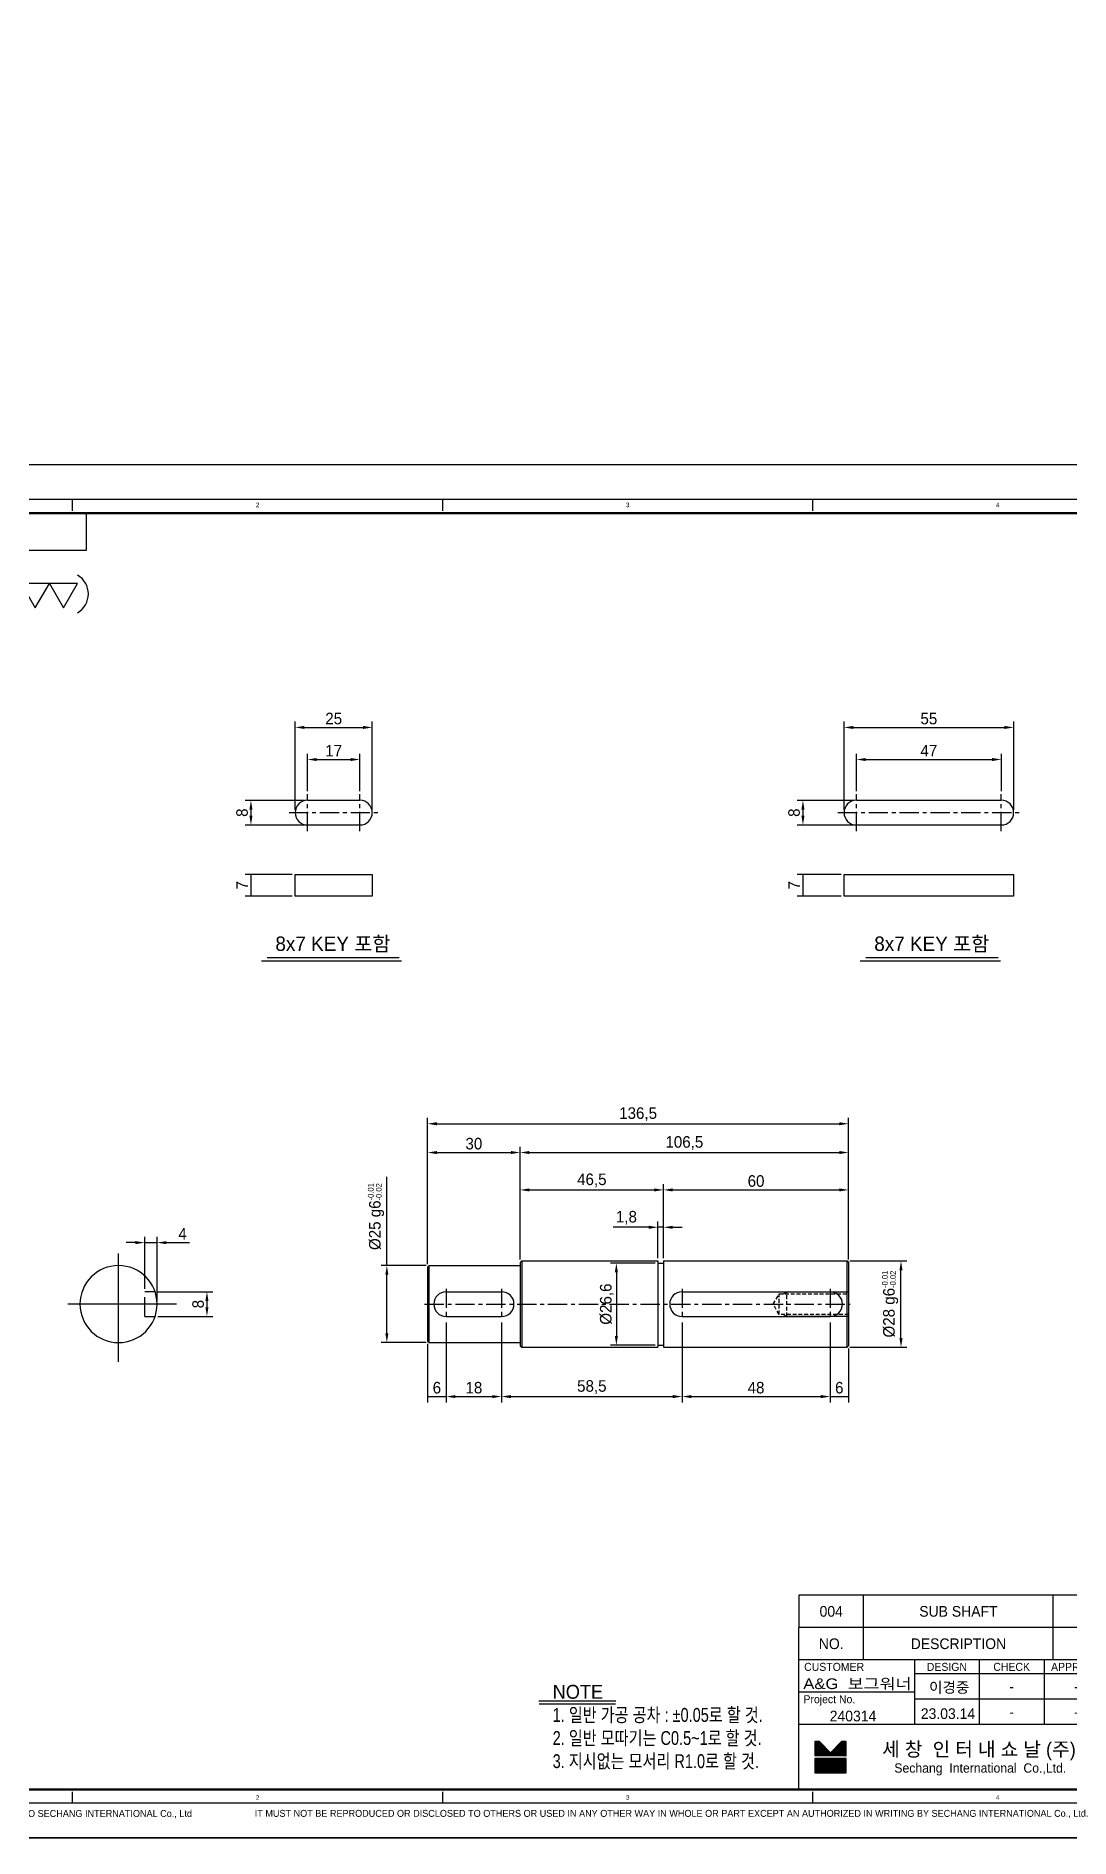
# Model space of a CAD drawing. Header units: inches. Extents: x 0 to 77285, y -118 to 40065.
# Drawn here: x 73619 to 73954, y -118 to 466 of the extents above; entities that cross this region are included whole.
import ezdxf
from ezdxf.enums import TextEntityAlignment as Align

# ---------------------------------------------------------------- set-up
doc = ezdxf.new("R2010")
doc.units = ezdxf.units.IN
doc.header["$LTSCALE"] = 5
doc.header["$MEASUREMENT"] = 0
for name, pattern in [('CENTER', [2, 1.25, -0.25, 0.25, -0.25]), ('HIDDEN', [0.375, 0.25, -0.125]), ('PHANTOM', [2.5, 1.25, -0.25, 0.25, -0.25, 0.25, -0.25])]:
    doc.linetypes.add(name, pattern=pattern)
for name, color, linetype in [('11', 1, 'CENTER'), ('22', 2, 'HIDDEN'), ('44', 4, 'Continuous'), ('55', 5, 'Continuous'), ('66', 6, 'PHANTOM'), ('77', 40, 'HIDDEN'), ('99', 181, 'Continuous'), ('A', 8, 'Continuous'), ('B', 123, 'Continuous'), ('D', 3, 'Continuous'), ('G', 231, 'Continuous'), ('T', 3, 'Continuous'), ('VV', 1, 'Continuous'), ('Y', 60, 'Continuous')]:
    doc.layers.add(name, color=color, linetype=linetype)
doc.layers.add('33', color=3, linetype='PHANTOM', lineweight=9)
doc.layers.add('88', color=35, linetype='Continuous', lineweight=5)
doc.styles.add('SCI', font='')
doc.styles.get('SCI').set_extended_font_data('Gulim')
doc.dimstyles.new('SCH', dxfattribs={"dimtxt": 2.5, "dimasz": 2, "dimexe": 1.25, "dimexo": 0.625, "dimtad": 1, "dimdec": 8, "dimtxsty": 'SCI', "dimcen": 2.5, "dimclrd": 4, "dimclre": 4, "dimclrt": 7, "dimadec": 8, "dimazin": 2, "dimtfac": 1, "dimtdec": 8, "dimtmove": 0, "dimatfit": 3, "dimfxl": 1, "dimarcsym": 0})

# ---------------------------------------------------------------- blocks, each defined once
blk = doc.blocks.new('J2')
for p, q in [((0, 2.25), (-2.6, 2.25)), ((-2.6, 2.25), (-1.3, 0)), ((-1.3, 0), (0, 2.25)), ((2.6, 2.25), (0, 2.25)), ((0, 2.25), (1.3, 0)), ((1.3, 0), (2.6, 2.25))]:
    blk.add_line(p, q)
blk = doc.blocks.new('J3')
for p, q in [((-3.9, 2.25), (-2.6, 0)), ((-1.3, 2.25), (-3.9, 2.25)), ((-2.6, 0), (-1.3, 2.25)), ((-1.3, 2.25), (0, 0)), ((1.3, 2.25), (-1.3, 2.25)), ((0, 0), (1.3, 2.25)), ((1.3, 2.25), (2.6, 0)), ((3.9, 2.25), (1.3, 2.25)), ((2.6, 0), (3.9, 2.25))]:
    blk.add_line(p, q)
blk = doc.blocks.new('A$C645fd8c3')
at = {"linetype": 'Continuous'}
h = blk.add_hatch(dxfattribs=at)
h.set_pattern_fill('ANSI31', color=5, scale=0.563055, style=0)
h.set_pattern_definition([(45, (-482.600826, -378.99261), (-0.04976753, 0.04976753), [])])
h.paths.add_polyline_path([(259.73, -279.27), (259.73, -276.17), (258.74, -276.17), (256.35, -278.56), (253.96, -276.17), (252.97, -276.17), (252.97, -279.27)])
h.paths.add_polyline_path([(252.97, -279.83), (252.97, -282.93), (259.73, -282.93), (259.73, -279.83)])
at = {"color": 2}
for p, q in [((12.5, -289.5), (12.5, -7.5)), ((12.5, -7.5), (412.5, -7.5)), ((92.5, -10), (92.5, -7.5)), ((172.5, -10), (172.5, -7.5)), ((252.5, -10), (252.5, -7.5)), ((332.5, -10), (332.5, -7.5)), ((412.5, -7.5), (412.5, -289.5)), ((15, -63.9), (12.5, -63.9)), ((412.5, -63.9), (410, -63.9)), ((15, -120.3), (12.5, -120.3)), ((412.5, -120.3), (410, -120.3)), ((15, -176.7), (12.5, -176.7)), ((412.5, -176.7), (410, -176.7)), ((15, -233.1), (12.5, -233.1)), ((412.5, -233.1), (410, -233.1)), ((92.5, -289.5), (92.5, -287)), ((172.5, -289.5), (172.5, -287)), ((252.5, -289.5), (252.5, -287)), ((332.5, -289.5), (332.5, -287)), ((412.5, -289.5), (12.5, -289.5))]:
    blk.add_line(p, q, dxfattribs=at)
at = {"color": 40}
for p, q in [((47.5, -18.5), (47.5, -10.5)), ((95.5, -18.5), (95.5, -10.5))]:
    blk.add_line(p, q, dxfattribs=at)
at = {"color": 7, "linetype": 'Continuous'}
blk.add_line((27.52, -27.62), (49.52, -27.62), dxfattribs=at)
for p, q in [((409.5, -244.5), (249.5, -244.5)), ((249.5, -244.5), (249.5, -251.5)), ((249.5, -286.5), (249.5, -251.5)), ((409.5, -251.5), (249.5, -251.5)), ((409.5, -258.5), (249.5, -258.5)), ((316.5, -258.5), (316.5, -286.5)), ((316.5, -261.5), (274.5, -261.5)), ((316.5, -267), (274.5, -267)), ((415.59, -275.4), (419.2, -275.4))]:
    blk.add_line(p, q)
at = {"color": 3}
for p, q in [((263.5, -251.5), (263.5, -244.5)), ((304.5, -251.5), (304.5, -244.5)), ((345.5, -251.5), (345.5, -244.5)), ((355.5, -251.5), (355.5, -244.5)), ((375.5, -251.5), (375.5, -244.5)), ((263.5, -258.5), (263.5, -251.5)), ((304.5, -258.5), (304.5, -251.5)), ((345.5, -258.5), (345.5, -251.5)), ((355.5, -258.5), (355.5, -251.5)), ((375.5, -258.5), (375.5, -251.5)), ((274.5, -258.5), (274.5, -272.5)), ((288.5, -258.5), (288.5, -272.5)), ((302.5, -258.5), (302.5, -272.5)), ((333.5, -258.5), (333.5, -286.5)), ((274.5, -265.5), (249.5, -265.5)), ((409.58, -265.5), (316.5, -265.5)), ((409.5, -272.5), (249.5, -272.5)), ((409.58, -279.5), (316.5, -279.5))]:
    blk.add_line(p, q, dxfattribs=at)
at = {"color": 5, "linetype": 'Continuous'}
for p, q in [((252.97, -276.17), (252.97, -279.27)), ((253.96, -276.17), (252.97, -276.17)), ((253.96, -276.17), (256.35, -278.56)), ((258.74, -276.17), (256.35, -278.56)), ((259.73, -276.17), (258.74, -276.17)), ((259.73, -279.27), (259.73, -276.17)), ((259.73, -279.27), (252.97, -279.27)), ((252.97, -279.83), (252.97, -282.93)), ((259.73, -279.83), (252.97, -279.83)), ((259.73, -282.93), (259.73, -279.83)), ((252.97, -282.93), (259.73, -282.93))]:
    blk.add_line(p, q, dxfattribs=at)
at = {"color": 40, "const_width": 0.5}
blk.add_lwpolyline([(15.5, -286.5), (15.5, -10.5), (409.5, -10.5), (409.5, -286.5)], close=True, dxfattribs=at)
at = {"color": 40}
blk.add_lwpolyline([(15.5, -18.5), (95.5, -18.5)], dxfattribs=at)
blk.add_lwpolyline([(33.52, -21.62, 1), (33.52, -33.62), (43.52, -33.62, 1), (43.52, -21.62)], format="xyb", close=True)
at = {"const_width": 0.257}
blk.add_lwpolyline([(193.31, -268.04), (209.91, -268.04)], dxfattribs=at)
at = {"color": 3}
blk.add_lwpolyline([(193.31, -267.35), (209.91, -267.35)], dxfattribs=at)
for centre, start, end in [((77.61, -27.99), 120, 240), ((91.22, -27.99), 300, 60)]:
    blk.add_arc(centre, 4.69, start, end)
at = {"layer": '11'}
blk.add_line((415.59, -276.4), (419.2, -276.4), dxfattribs=at)
at = {"layer": '22'}
blk.add_line((415.59, -277.4), (419.2, -277.4), dxfattribs=at)
at = {"layer": '33'}
blk.add_line((415.59, -278.4), (419.2, -278.4), dxfattribs=at)
at = {"layer": '44'}
blk.add_line((415.59, -279.4), (419.2, -279.4), dxfattribs=at)
at = {"layer": '55'}
blk.add_line((415.59, -280.4), (419.2, -280.4), dxfattribs=at)
at = {"layer": '66'}
blk.add_line((415.59, -281.4), (419.2, -281.4), dxfattribs=at)
at = {"layer": '77'}
blk.add_line((415.59, -282.4), (419.2, -282.4), dxfattribs=at)
at = {"layer": '88'}
blk.add_line((415.59, -283.4), (419.2, -283.4), dxfattribs=at)
at = {"layer": '99'}
blk.add_line((415.59, -284.4), (419.2, -284.4), dxfattribs=at)
at = {"layer": 'A'}
blk.add_line((415.59, -285.4), (419.2, -285.4), dxfattribs=at)
at = {"layer": 'B'}
blk.add_line((415.59, -286.4), (419.2, -286.4), dxfattribs=at)
at = {"layer": 'D'}
blk.add_line((415.59, -287.4), (419.2, -287.4), dxfattribs=at)
at = {"layer": 'Defpoints', "color": 1}
blk.add_lwpolyline([(0, -297), (0, 0), (420, 0), (420, -297)], close=True, dxfattribs=at)
at = {"layer": 'G'}
blk.add_line((415.59, -288.4), (419.2, -288.4), dxfattribs=at)
at = {"layer": 'T'}
for p, q in [((394.5, -272.5), (394.5, -286.5)), ((415.59, -289.4), (419.2, -289.4))]:
    blk.add_line(p, q, dxfattribs=at)
at = {"layer": 'VV'}
blk.add_line((415.59, -291.4), (419.2, -291.4), dxfattribs=at)
at = {"layer": 'Y'}
blk.add_line((415.59, -290.4), (419.2, -290.4), dxfattribs=at)
at = {"xscale": 2.34375, "yscale": 2.34375, "zscale": 2.34375}
for name, p in [('J2', (62.5, -31.03)), ('J3', (84.42, -31.03))]:
    blk.add_blockref(name, p, dxfattribs=at)
at = {"color": 2, "style": 'SCI'}
for s, p in [('1', (52.5, -8.75)), ('2', (132.5, -8.75)), ('3', (212.5, -8.75)), ('4', (292.5, -8.75)), ('5', (372.5, -8.75)), ('A', (13.75, -35.7)), ('A', (411.25, -35.7)), ('B', (13.75, -92.1)), ('B', (411.25, -92.1)), ('C', (13.75, -148.5)), ('C', (411.25, -148.5)), ('D', (13.75, -204.9)), ('D', (411.25, -204.9)), ('E', (13.75, -261.3)), ('E', (411.25, -261.3)), ('E', (411.25, -261.3)), ('1', (52.5, -288.25)), ('2', (132.5, -288.25)), ('3', (212.5, -288.25)), ('4', (292.5, -288.25)), ('5', (372.5, -288.25))]:
    blk.add_text(s, height=1, dxfattribs=at).set_placement(p, align=Align.MIDDLE_CENTER)
at = {"style": 'SCI'}
for s, height, p in [('Project No.', 4, (31.5, -14.5)), (',', 5.86, (69.61, -29.14)), ('NO.', 2.308, (256.5, -255)), ('DESCRIPTION', 2.3077, (284, -255)), ('SPECIFICATION', 2.3077, (325, -255)), ("Q'TY", 2.308, (350.5, -255)), ('MATAL', 2.308, (365.5, -255)), ('REMAPK', 2.308, (392.5, -255)), ('DESIGN', 1.731, (281.5, -260)), ('CHECK', 1.731, (295.5, -260)), ('APPROVE', 1.731, (309.5, -260)), ('이경중', 2.308, (282, -264.44)), ('-', 2.31, (295.5, -264.25)), ('-', 2.31, (309.5, -264.25)), ('세 창  인 터 내 쇼 날 (주)', 3.0296, (288.44, -277.82)), ('0', 0.6, (414.6, -275.37)), ('Sechang  International  Co.,Ltd.', 2.0198, (288.72, -281.87))]:
    blk.add_text(s, height=height, dxfattribs=at).set_placement(p, align=Align.MIDDLE_CENTER)
for s, height, p in [('CUSTOMER', 1.731, (250.65, -260)), ('Sub Name', 1.731, (317.5, -260)), ('Project No.', 1.7308, (250.5, -267)), ('Project Name', 1.7308, (317.5, -267)), ('DWG. No.', 1.731, (317.5, -274)), ('SCALE', 1.731, (395.5, -274)), ('REF. No.', 1.731, (317.5, -281)), ('REV.', 1.731, (395.5, -281))]:
    blk.add_text(s, height=height, dxfattribs=at).set_placement(p, align=Align.MIDDLE_LEFT)
at = {"color": 40, "style": 'SCI'}
for s, height, p in [('-', 2.31, (295.5, -269.75)), ('-', 2.31, (309.5, -269.75)), ('1/', 2.308, (400.15, -277.29))]:
    blk.add_text(s, height=height, dxfattribs=at).set_placement(p, align=Align.MIDDLE_CENTER)
at = {"color": 3, "linetype": 'Continuous', "style": 'SCI'}
for s, p in [('THIS DRAWING CONTAINS CONFIDENTIAL INFORMATION PROPRIETARY TO SECHANG INTERNATIONAL Co., Ltd  ', (12.11, -292.46)), ('IT MUST NOT BE REPRODUCED OR DISCLOSED TO OTHERS OR USED IN ANY OTHER WAY IN WHOLE OR PART EXCEPT AN AUTHORIZED IN WRITING BY SECHANG INTERNATIONAL Co., Ltd.', (131.88, -292.43))]:
    blk.add_text(s, height=1.5, dxfattribs=at).set_placement(p)
at = {"color": 2, "style": 'SCI'}
blk.add_text('A3', height=3, dxfattribs=at).set_placement((419.05, -296.11), align=Align.BOTTOM_RIGHT)
at = {"color": 40, "insert": (196.28, -263.89), "char_height": 3, "attachment_point": 1, "style": 'SCI'}
blk.add_mtext_dynamic_manual_height_columns('NOTE{\\W0.8;\\P1. 일반 가공 공차 : %%P0.05로 할 것.\\P2. 일반 모따기는 C0.5~1로 할 것.\\P3. 지시없는 모서리 R1.0로 할 것.}', width=205.982, gutter_width=1.29, heights=[0], dxfattribs=at)
at = {"layer": '11', "style": 'SCI'}
blk.add_text('11', height=0.6, dxfattribs=at).set_placement((414.6, -276.37), align=Align.MIDDLE_CENTER)
at = {"layer": '22', "style": 'SCI'}
blk.add_text('22', height=0.6, dxfattribs=at).set_placement((414.6, -277.37), align=Align.MIDDLE_CENTER)
at = {"layer": '33', "style": 'SCI'}
blk.add_text('33', height=0.6, dxfattribs=at).set_placement((414.6, -278.37), align=Align.MIDDLE_CENTER)
at = {"layer": '44', "style": 'SCI'}
blk.add_text('44', height=0.6, dxfattribs=at).set_placement((414.6, -279.37), align=Align.MIDDLE_CENTER)
at = {"layer": '55', "style": 'SCI'}
blk.add_text('55', height=0.6, dxfattribs=at).set_placement((414.6, -280.37), align=Align.MIDDLE_CENTER)
at = {"layer": '66', "style": 'SCI'}
blk.add_text('66', height=0.6, dxfattribs=at).set_placement((414.6, -281.37), align=Align.MIDDLE_CENTER)
at = {"layer": '77', "style": 'SCI'}
blk.add_text('77', height=0.6, dxfattribs=at).set_placement((414.6, -282.37), align=Align.MIDDLE_CENTER)
at = {"layer": '88', "style": 'SCI'}
blk.add_text('88', height=0.6, dxfattribs=at).set_placement((414.6, -283.37), align=Align.MIDDLE_CENTER)
at = {"layer": '99', "style": 'SCI'}
blk.add_text('99', height=0.6, dxfattribs=at).set_placement((414.6, -284.37), align=Align.MIDDLE_CENTER)
at = {"layer": 'A', "style": 'SCI'}
blk.add_text('A', height=0.6, dxfattribs=at).set_placement((414.6, -285.37), align=Align.MIDDLE_CENTER)
at = {"layer": 'B', "style": 'SCI'}
blk.add_text('B', height=0.6, dxfattribs=at).set_placement((414.6, -286.37), align=Align.MIDDLE_CENTER)
at = {"layer": 'D', "style": 'SCI'}
blk.add_text('D', height=0.6, dxfattribs=at).set_placement((414.6, -287.37), align=Align.MIDDLE_CENTER)
at = {"layer": 'G', "style": 'SCI'}
blk.add_text('G', height=0.6, dxfattribs=at).set_placement((414.6, -288.37), align=Align.MIDDLE_CENTER)
at = {"layer": 'T', "style": 'SCI'}
blk.add_text('T', height=0.6, dxfattribs=at).set_placement((414.6, -289.37), align=Align.MIDDLE_CENTER)
at = {"layer": 'VV', "style": 'SCI'}
blk.add_text('V', height=0.6, dxfattribs=at).set_placement((414.6, -291.37), align=Align.MIDDLE_CENTER)
at = {"layer": 'Y', "style": 'SCI'}
blk.add_text('Y', height=0.6, dxfattribs=at).set_placement((414.6, -290.37), align=Align.MIDDLE_CENTER)
blk = doc.blocks.new('A$C092f811e')
blk.add_circle((0, 0), 12.5)
at = {"layer": '11', "ltscale": 5.625}
for p, q in [((0, -18.75), (0, 18.75)), ((-18.75, 0), (18.75, 0))]:
    blk.add_line(p, q, dxfattribs=at)
at = {"layer": '22', "ltscale": 5}
for p, q in [((-11.84, 4), (-8.5, 4)), ((-8.5, -4), (-8.5, 4)), ((-8.5, -4), (-11.84, -4))]:
    blk.add_line(p, q, dxfattribs=at)
blk = doc.blocks.new('*D898')
at = {"color": 4, "lineweight": -2, "transparency": 16777216}
for p, q in [((73658.23, 59.04), (73675.99, 59.04)), ((73674.12, 56.04), (73674.12, 54.04)), ((73658.23, 51.04), (73675.99, 51.04))]:
    blk.add_line(p, q, dxfattribs=at)
at = {"color": 4, "transparency": 16777216}
for points in [[(73673.62, 56.04), (73674.62, 56.04), (73674.12, 59.04)], [(73673.62, 54.04), (73674.62, 54.04), (73674.12, 51.04)]]:
    blk.add_solid(points, dxfattribs=at)
at = {"layer": 'Defpoints', "color": 0, "transparency": 16777216}
for p in [(73657.29, 59.04), (73657.29, 51.04), (73674.12, 51.04)]:
    blk.add_point(p, dxfattribs=at)
at = {"color": 7, "transparency": 16777216, "insert": (73671.26, 55.04), "char_height": 3.75, "attachment_point": 5, "rotation": 90, "style": 'SCI'}
blk.add_mtext('8', dxfattribs=at)
blk = doc.blocks.new('*D899')
at = {"color": 4, "lineweight": -2, "transparency": 16777216}
for p, q in [((73653.95, 59.97), (73653.95, 76.85)), ((73657.95, 55.97), (73657.95, 76.85)), ((73650.95, 74.98), (73647.95, 74.98)), ((73653.95, 74.98), (73657.95, 74.98)), ((73660.95, 74.98), (73668.45, 74.98))]:
    blk.add_line(p, q, dxfattribs=at)
at = {"color": 4, "transparency": 16777216}
for points in [[(73650.95, 75.48), (73650.95, 74.48), (73653.95, 74.98)], [(73660.95, 75.48), (73660.95, 74.48), (73657.95, 74.98)]]:
    blk.add_solid(points, dxfattribs=at)
at = {"layer": 'Defpoints', "color": 0, "transparency": 16777216}
for p in [(73657.95, 74.98), (73653.95, 59.04), (73657.95, 55.04)]:
    blk.add_point(p, dxfattribs=at)
at = {"color": 7, "transparency": 16777216, "insert": (73666.2, 77.84), "char_height": 3.75, "attachment_point": 5, "style": 'SCI'}
blk.add_mtext('4', dxfattribs=at)
blk = doc.blocks.new('*D902')
at = {"color": 4, "lineweight": -2, "transparency": 16777216}
for p, q in [((73883.78, 218.44), (73865.51, 218.44)), ((73883.78, 210.44), (73865.51, 210.44)), ((73867.38, 215.44), (73867.38, 213.44))]:
    blk.add_line(p, q, dxfattribs=at)
at = {"color": 4, "transparency": 16777216}
for points in [[(73866.88, 215.44), (73867.88, 215.44), (73867.38, 218.44)], [(73866.88, 213.44), (73867.88, 213.44), (73867.38, 210.44)]]:
    blk.add_solid(points, dxfattribs=at)
at = {"layer": 'Defpoints', "color": 0, "transparency": 16777216}
for p in [(73884.72, 218.44), (73867.38, 210.44), (73884.72, 210.44)]:
    blk.add_point(p, dxfattribs=at)
at = {"color": 7, "transparency": 16777216, "insert": (73864.52, 214.44), "char_height": 3.75, "attachment_point": 5, "rotation": 90, "style": 'SCI'}
blk.add_mtext('8', dxfattribs=at)
blk = doc.blocks.new('*D903')
at = {"color": 4, "lineweight": -2, "transparency": 16777216}
for p, q in [((73879.78, 194.39), (73865.51, 194.39)), ((73867.38, 194.39), (73867.38, 187.39)), ((73879.78, 187.39), (73865.51, 187.39))]:
    blk.add_line(p, q, dxfattribs=at)
at = {"layer": 'Defpoints', "color": 0, "transparency": 16777216}
for p in [(73880.72, 194.39), (73867.38, 187.39), (73880.72, 187.39)]:
    blk.add_point(p, dxfattribs=at)
at = {"color": 7, "transparency": 16777216, "insert": (73864.52, 190.89), "char_height": 3.75, "attachment_point": 5, "rotation": 90, "style": 'SCI'}
blk.add_mtext('7', dxfattribs=at)
blk = doc.blocks.new('*D904')
at = {"color": 4, "lineweight": -2, "transparency": 16777216}
for p, q in [((73705.8, 218.44), (73686.5, 218.44)), ((73705.8, 210.44), (73686.5, 210.44)), ((73688.38, 215.44), (73688.38, 213.44))]:
    blk.add_line(p, q, dxfattribs=at)
at = {"color": 4, "transparency": 16777216}
for points in [[(73687.88, 215.44), (73688.88, 215.44), (73688.38, 218.44)], [(73687.88, 213.44), (73688.88, 213.44), (73688.38, 210.44)]]:
    blk.add_solid(points, dxfattribs=at)
at = {"layer": 'Defpoints', "color": 0, "transparency": 16777216}
for p in [(73706.73, 218.44), (73688.38, 210.44), (73706.73, 210.44)]:
    blk.add_point(p, dxfattribs=at)
at = {"color": 7, "transparency": 16777216, "insert": (73685.52, 214.44), "char_height": 3.75, "attachment_point": 5, "rotation": 90, "style": 'SCI'}
blk.add_mtext('8', dxfattribs=at)
blk = doc.blocks.new('*D905')
at = {"color": 4, "lineweight": -2, "transparency": 16777216}
for p, q in [((73701.8, 194.39), (73686.5, 194.39)), ((73688.38, 194.39), (73688.38, 187.39)), ((73701.8, 187.39), (73686.5, 187.39))]:
    blk.add_line(p, q, dxfattribs=at)
at = {"layer": 'Defpoints', "color": 0, "transparency": 16777216}
for p in [(73702.73, 194.39), (73688.38, 187.39), (73702.73, 187.39)]:
    blk.add_point(p, dxfattribs=at)
at = {"color": 7, "transparency": 16777216, "insert": (73685.52, 190.89), "char_height": 3.75, "attachment_point": 5, "rotation": 90, "style": 'SCI'}
blk.add_mtext('7', dxfattribs=at)
blk = doc.blocks.new('*D906')
at = {"color": 4, "lineweight": -2, "transparency": 16777216}
for p, q in [((73880.72, 215.38), (73880.72, 243.96)), ((73883.72, 242.09), (73932.72, 242.09)), ((73935.72, 215.38), (73935.72, 243.96))]:
    blk.add_line(p, q, dxfattribs=at)
at = {"color": 4, "transparency": 16777216}
for points in [[(73883.72, 242.59), (73883.72, 241.59), (73880.72, 242.09)], [(73932.72, 242.59), (73932.72, 241.59), (73935.72, 242.09)]]:
    blk.add_solid(points, dxfattribs=at)
at = {"layer": 'Defpoints', "color": 0, "transparency": 16777216}
for p in [(73935.72, 242.09), (73880.72, 214.44), (73935.72, 214.44)]:
    blk.add_point(p, dxfattribs=at)
at = {"color": 7, "transparency": 16777216, "insert": (73908.22, 244.95), "char_height": 3.75, "attachment_point": 5, "style": 'SCI'}
blk.add_mtext('55', dxfattribs=at)
blk = doc.blocks.new('*D907')
at = {"color": 4, "lineweight": -2, "transparency": 16777216}
for p, q in [((73702.73, 215.38), (73702.73, 243.96)), ((73705.73, 242.09), (73724.73, 242.09)), ((73727.73, 215.38), (73727.73, 243.96))]:
    blk.add_line(p, q, dxfattribs=at)
at = {"color": 4, "transparency": 16777216}
for points in [[(73705.73, 242.59), (73705.73, 241.59), (73702.73, 242.09)], [(73724.73, 242.59), (73724.73, 241.59), (73727.73, 242.09)]]:
    blk.add_solid(points, dxfattribs=at)
at = {"layer": 'Defpoints', "color": 0, "transparency": 16777216}
for p in [(73727.73, 242.09), (73702.73, 214.44), (73727.73, 214.44)]:
    blk.add_point(p, dxfattribs=at)
at = {"color": 7, "transparency": 16777216, "insert": (73715.23, 244.95), "char_height": 3.75, "attachment_point": 5, "style": 'SCI'}
blk.add_mtext('25', dxfattribs=at)
blk = doc.blocks.new('*D908')
at = {"color": 4, "lineweight": -2, "transparency": 16777216}
for p, q in [((73884.72, 221.38), (73884.72, 233.56)), ((73887.72, 231.68), (73928.72, 231.68)), ((73931.72, 221.38), (73931.72, 233.56))]:
    blk.add_line(p, q, dxfattribs=at)
at = {"color": 4, "transparency": 16777216}
for points in [[(73887.72, 232.18), (73887.72, 231.18), (73884.72, 231.68)], [(73928.72, 232.18), (73928.72, 231.18), (73931.72, 231.68)]]:
    blk.add_solid(points, dxfattribs=at)
at = {"layer": 'Defpoints', "color": 0, "transparency": 16777216}
for p in [(73931.72, 231.68), (73884.72, 220.44), (73931.72, 220.44)]:
    blk.add_point(p, dxfattribs=at)
at = {"color": 7, "transparency": 16777216, "insert": (73908.22, 234.55), "char_height": 3.75, "attachment_point": 5, "style": 'SCI'}
blk.add_mtext('47', dxfattribs=at)
blk = doc.blocks.new('*D909')
at = {"color": 4, "lineweight": -2, "transparency": 16777216}
for p, q in [((73706.73, 221.38), (73706.73, 233.56)), ((73709.73, 231.68), (73720.73, 231.68)), ((73723.73, 221.38), (73723.73, 233.56))]:
    blk.add_line(p, q, dxfattribs=at)
at = {"color": 4, "transparency": 16777216}
for points in [[(73709.73, 232.18), (73709.73, 231.18), (73706.73, 231.68)], [(73720.73, 232.18), (73720.73, 231.18), (73723.73, 231.68)]]:
    blk.add_solid(points, dxfattribs=at)
at = {"layer": 'Defpoints', "color": 0, "transparency": 16777216}
for p in [(73723.73, 231.68), (73706.73, 220.44), (73723.73, 220.44)]:
    blk.add_point(p, dxfattribs=at)
at = {"color": 7, "transparency": 16777216, "insert": (73715.23, 234.55), "char_height": 3.75, "attachment_point": 5, "style": 'SCI'}
blk.add_mtext('17', dxfattribs=at)
blk = doc.blocks.new('A$Cb461930f')
for p, q in [((10, 12), (10.5, 12.5)), ((10, 12), (10, -12)), ((10.5, 12.5), (40, 12.5)), ((10.5, -12.5), (10.5, 12.5)), ((40, 13.5), (40.5, 14)), ((40, 13.5), (40, -13.5)), ((40.5, 14), (84.7, 14)), ((40.5, 14), (40.5, -14)), ((84.7, 14), (84.7, -14)), ((84.7, 13.3), (86.5, 13.3)), ((86.5, 14), (146, 14)), ((86.5, 14), (86.5, -14)), ((146, 14), (146.5, 13.5)), ((146, -14), (146, 14)), ((146.5, 13.5), (146.5, -13.5)), ((16, 4), (34, 4)), ((92.5, 4), (140.5, 4)), ((16, -4), (34, -4)), ((92.5, -4), (140.5, -4)), ((10, -12), (10.5, -12.5)), ((10.5, -12.5), (40, -12.5)), ((40, -13.5), (40.5, -14)), ((40.5, -14), (84.7, -14)), ((84.7, -13.3), (86.5, -13.3)), ((86.5, -14), (146, -14)), ((146, -14), (146.5, -13.5))]:
    blk.add_line(p, q)
for centre, start, end in [((16, 0), 90, 270), ((34, 0), 270, 90), ((92.5, 0), 90, 270), ((140.5, 0), 270, 90)]:
    blk.add_arc(centre, 4, start, end)
at = {"layer": '11'}
for p, q in [((9, 0), (147, 0)), ((16, 5), (16, -5)), ((34, 5), (34, -5)), ((92.5, 5), (92.5, -5)), ((140.5, 5), (140.5, -5))]:
    blk.add_line(p, q, dxfattribs=at)
at = {"layer": '22'}
for p, q in [((122.08, 0), (124, 3.32)), ((124, 3.32), (146.5, 3.32)), ((124, -3.32), (124, 3.32)), ((126.5, -4), (126.5, 4)), ((124, -3.32), (122.08, 0)), ((146.5, -3.32), (124, -3.32))]:
    blk.add_line(p, q, dxfattribs=at)
at = {"layer": 'T'}
for p, q in [((125.33, 3.32), (126.5, 4)), ((126.5, 4), (146.5, 4)), ((126.5, -4), (125.33, -3.32)), ((146.5, -4), (126.5, -4))]:
    blk.add_line(p, q, dxfattribs=at)
blk = doc.blocks.new('*D949')
at = {"color": 4, "lineweight": -2, "transparency": 16777216}
for p, q in [((73745.68, 67.97), (73745.68, 106.07)), ((73775.68, 69.47), (73775.68, 106.07)), ((73748.68, 104.2), (73772.68, 104.2))]:
    blk.add_line(p, q, dxfattribs=at)
at = {"color": 4, "transparency": 16777216}
for points in [[(73748.68, 104.7), (73748.68, 103.7), (73745.68, 104.2)], [(73772.68, 104.7), (73772.68, 103.7), (73775.68, 104.2)]]:
    blk.add_solid(points, dxfattribs=at)
at = {"layer": 'Defpoints', "color": 0, "transparency": 16777216}
for p in [(73775.68, 104.2), (73745.68, 67.04), (73775.68, 68.54)]:
    blk.add_point(p, dxfattribs=at)
at = {"color": 7, "transparency": 16777216, "insert": (73760.68, 107.06), "char_height": 3.75, "attachment_point": 5, "style": 'SCI'}
blk.add_mtext('30', dxfattribs=at)
blk = doc.blocks.new('*D950')
at = {"color": 4, "lineweight": -2, "transparency": 16777216}
for p, q in [((73775.68, 69.47), (73775.68, 93.95)), ((73822.18, 69.97), (73822.18, 93.95)), ((73778.68, 92.08), (73819.18, 92.08))]:
    blk.add_line(p, q, dxfattribs=at)
at = {"color": 4, "transparency": 16777216}
for points in [[(73778.68, 92.58), (73778.68, 91.58), (73775.68, 92.08)], [(73819.18, 92.58), (73819.18, 91.58), (73822.18, 92.08)]]:
    blk.add_solid(points, dxfattribs=at)
at = {"layer": 'Defpoints', "color": 0, "transparency": 16777216}
for p in [(73822.18, 92.08), (73775.68, 68.54), (73822.18, 69.04)]:
    blk.add_point(p, dxfattribs=at)
at = {"color": 7, "transparency": 16777216, "insert": (73798.93, 95.17), "char_height": 3.75, "attachment_point": 5, "style": 'SCI'}
blk.add_mtext('46,5', dxfattribs=at)
blk = doc.blocks.new('*D951')
at = {"color": 4, "lineweight": -2, "transparency": 16777216}
for p, q in [((73822.18, 69.97), (73822.18, 93.95)), ((73882.18, 69.47), (73882.18, 93.95)), ((73825.18, 92.08), (73879.18, 92.08))]:
    blk.add_line(p, q, dxfattribs=at)
at = {"color": 4, "transparency": 16777216}
for points in [[(73825.18, 92.58), (73825.18, 91.58), (73822.18, 92.08)], [(73879.18, 92.58), (73879.18, 91.58), (73882.18, 92.08)]]:
    blk.add_solid(points, dxfattribs=at)
at = {"layer": 'Defpoints', "color": 0, "transparency": 16777216}
for p in [(73882.18, 92.08), (73822.18, 69.04), (73882.18, 68.54)]:
    blk.add_point(p, dxfattribs=at)
at = {"color": 7, "transparency": 16777216, "insert": (73852.18, 94.94), "char_height": 3.75, "attachment_point": 5, "style": 'SCI'}
blk.add_mtext('60', dxfattribs=at)
blk = doc.blocks.new('*D952')
at = {"color": 4, "lineweight": -2, "transparency": 16777216}
for p, q in [((73817.38, 79.95), (73805.9, 79.95)), ((73820.38, 69.97), (73820.38, 81.82)), ((73822.18, 79.95), (73820.38, 79.95)), ((73822.18, 69.97), (73822.18, 81.82)), ((73825.18, 79.95), (73828.18, 79.95))]:
    blk.add_line(p, q, dxfattribs=at)
at = {"color": 4, "transparency": 16777216}
for points in [[(73817.38, 80.45), (73817.38, 79.45), (73820.38, 79.95)], [(73825.18, 80.45), (73825.18, 79.45), (73822.18, 79.95)]]:
    blk.add_solid(points, dxfattribs=at)
at = {"layer": 'Defpoints', "color": 0, "transparency": 16777216}
for p in [(73820.38, 79.95), (73820.38, 69.04), (73822.18, 69.04)]:
    blk.add_point(p, dxfattribs=at)
at = {"color": 7, "transparency": 16777216, "insert": (73810.14, 83.04), "char_height": 3.75, "attachment_point": 5, "style": 'SCI'}
blk.add_mtext('1,8', dxfattribs=at)
blk = doc.blocks.new('*D953')
at = {"color": 4, "lineweight": -2, "transparency": 16777216}
for p, q in [((73775.68, 69.47), (73775.68, 106.07)), ((73882.18, 69.47), (73882.18, 106.07)), ((73778.68, 104.2), (73879.18, 104.2))]:
    blk.add_line(p, q, dxfattribs=at)
at = {"color": 4, "transparency": 16777216}
for points in [[(73778.68, 104.7), (73778.68, 103.7), (73775.68, 104.2)], [(73879.18, 104.7), (73879.18, 103.7), (73882.18, 104.2)]]:
    blk.add_solid(points, dxfattribs=at)
at = {"layer": 'Defpoints', "color": 0, "transparency": 16777216}
for p in [(73882.18, 104.2), (73775.68, 68.54), (73882.18, 68.54)]:
    blk.add_point(p, dxfattribs=at)
at = {"color": 7, "transparency": 16777216, "insert": (73828.93, 107.29), "char_height": 3.75, "attachment_point": 5, "style": 'SCI'}
blk.add_mtext('106,5', dxfattribs=at)
blk = doc.blocks.new('*D954')
at = {"color": 4, "lineweight": -2, "transparency": 16777216}
for p, q in [((73745.68, 67.97), (73745.68, 115.42)), ((73748.68, 113.54), (73879.18, 113.54)), ((73882.18, 69.47), (73882.18, 115.42))]:
    blk.add_line(p, q, dxfattribs=at)
at = {"color": 4, "transparency": 16777216}
for points in [[(73748.68, 114.04), (73748.68, 113.04), (73745.68, 113.54)], [(73879.18, 114.04), (73879.18, 113.04), (73882.18, 113.54)]]:
    blk.add_solid(points, dxfattribs=at)
at = {"layer": 'Defpoints', "color": 0, "transparency": 16777216}
for p in [(73882.18, 113.54), (73745.68, 67.04), (73882.18, 68.54)]:
    blk.add_point(p, dxfattribs=at)
at = {"color": 7, "transparency": 16777216, "insert": (73813.93, 116.64), "char_height": 3.75, "attachment_point": 5, "style": 'SCI'}
blk.add_mtext('136,5', dxfattribs=at)
blk = doc.blocks.new('*D955')
at = {"color": 4, "lineweight": -2, "transparency": 16777216}
for p, q in [((73732.46, 67.54), (73732.46, 96.3)), ((73745.25, 67.54), (73730.59, 67.54)), ((73732.46, 45.54), (73732.46, 64.54)), ((73745.25, 42.54), (73730.59, 42.54))]:
    blk.add_line(p, q, dxfattribs=at)
at = {"color": 4, "transparency": 16777216}
for points in [[(73731.96, 64.54), (73732.96, 64.54), (73732.46, 67.54)], [(73731.96, 45.54), (73732.96, 45.54), (73732.46, 42.54)]]:
    blk.add_solid(points, dxfattribs=at)
at = {"layer": 'Defpoints', "color": 0, "transparency": 16777216}
for p in [(73732.46, 67.54), (73746.18, 67.54), (73746.18, 42.54)]:
    blk.add_point(p, dxfattribs=at)
at = {"color": 7, "transparency": 16777216, "insert": (73728.93, 83.42), "char_height": 3.75, "attachment_point": 5, "rotation": 90, "style": 'SCI'}
blk.add_mtext('\\A1;%%C25{\\H1.00x; g6{\\H0.5x;\\S-0.01^ -0.02;}}', dxfattribs=at)
blk = doc.blocks.new('*D956')
at = {"color": 4, "lineweight": -2, "transparency": 16777216}
for p, q in [((73819.45, 68.34), (73805.01, 68.34)), ((73806.88, 65.34), (73806.88, 44.74)), ((73819.45, 41.74), (73805.01, 41.74))]:
    blk.add_line(p, q, dxfattribs=at)
at = {"color": 4, "transparency": 16777216}
for points in [[(73806.38, 65.34), (73807.38, 65.34), (73806.88, 68.34)], [(73806.38, 44.74), (73807.38, 44.74), (73806.88, 41.74)]]:
    blk.add_solid(points, dxfattribs=at)
at = {"layer": 'Defpoints', "color": 0, "transparency": 16777216}
for p in [(73820.38, 68.34), (73806.88, 41.74), (73820.38, 41.74)]:
    blk.add_point(p, dxfattribs=at)
at = {"color": 7, "transparency": 16777216, "insert": (73803.79, 55.04), "char_height": 3.75, "attachment_point": 5, "rotation": 90, "style": 'SCI'}
blk.add_mtext('%%C26,6', dxfattribs=at)
blk = doc.blocks.new('*D957')
at = {"color": 4, "lineweight": -2, "transparency": 16777216}
for p, q in [((73882.62, 69.04), (73901.05, 69.04)), ((73899.18, 44.04), (73899.18, 66.04)), ((73882.62, 41.04), (73901.05, 41.04))]:
    blk.add_line(p, q, dxfattribs=at)
at = {"color": 4, "transparency": 16777216}
for points in [[(73898.68, 66.04), (73899.68, 66.04), (73899.18, 69.04)], [(73898.68, 44.04), (73899.68, 44.04), (73899.18, 41.04)]]:
    blk.add_solid(points, dxfattribs=at)
at = {"layer": 'Defpoints', "color": 0, "transparency": 16777216}
for p in [(73881.68, 69.04), (73899.18, 69.04), (73881.68, 41.04)]:
    blk.add_point(p, dxfattribs=at)
at = {"color": 7, "transparency": 16777216, "insert": (73895.64, 55.04), "char_height": 3.75, "attachment_point": 5, "rotation": 90, "style": 'SCI'}
blk.add_mtext('\\A1;%%C28{\\H1.00x; g6{\\H0.5x;\\S-0.01^ -0.02;}}', dxfattribs=at)
blk = doc.blocks.new('*D958')
at = {"color": 4, "lineweight": -2, "transparency": 16777216}
for p, q in [((73751.68, 49.1), (73751.68, 23.17)), ((73745.68, 42.1), (73745.68, 23.17)), ((73745.68, 25.04), (73751.68, 25.04))]:
    blk.add_line(p, q, dxfattribs=at)
at = {"layer": 'Defpoints', "color": 0, "transparency": 16777216}
for p in [(73751.68, 50.04), (73745.68, 43.04), (73751.68, 25.04)]:
    blk.add_point(p, dxfattribs=at)
at = {"color": 7, "transparency": 16777216, "insert": (73748.68, 27.9), "char_height": 3.75, "attachment_point": 5, "style": 'SCI'}
blk.add_mtext('6', dxfattribs=at)
blk = doc.blocks.new('*D959')
at = {"color": 4, "lineweight": -2, "transparency": 16777216}
for p, q in [((73751.68, 49.1), (73751.68, 23.17)), ((73769.68, 49.1), (73769.68, 23.17)), ((73754.68, 25.04), (73766.68, 25.04))]:
    blk.add_line(p, q, dxfattribs=at)
at = {"color": 4, "transparency": 16777216}
for points in [[(73754.68, 25.54), (73754.68, 24.54), (73751.68, 25.04)], [(73766.68, 25.54), (73766.68, 24.54), (73769.68, 25.04)]]:
    blk.add_solid(points, dxfattribs=at)
at = {"layer": 'Defpoints', "color": 0, "transparency": 16777216}
for p in [(73751.68, 50.04), (73769.68, 50.04), (73769.68, 25.04)]:
    blk.add_point(p, dxfattribs=at)
at = {"color": 7, "transparency": 16777216, "insert": (73760.68, 27.91), "char_height": 3.75, "attachment_point": 5, "style": 'SCI'}
blk.add_mtext('18', dxfattribs=at)
blk = doc.blocks.new('*D960')
at = {"color": 4, "lineweight": -2, "transparency": 16777216}
for p, q in [((73769.68, 49.1), (73769.68, 23.17)), ((73828.18, 49.1), (73828.18, 23.17)), ((73772.68, 25.04), (73825.18, 25.04))]:
    blk.add_line(p, q, dxfattribs=at)
at = {"color": 4, "transparency": 16777216}
for points in [[(73772.68, 25.54), (73772.68, 24.54), (73769.68, 25.04)], [(73825.18, 25.54), (73825.18, 24.54), (73828.18, 25.04)]]:
    blk.add_solid(points, dxfattribs=at)
at = {"layer": 'Defpoints', "color": 0, "transparency": 16777216}
for p in [(73769.68, 50.04), (73828.18, 50.04), (73828.18, 25.04)]:
    blk.add_point(p, dxfattribs=at)
at = {"color": 7, "transparency": 16777216, "insert": (73798.93, 28.14), "char_height": 3.75, "attachment_point": 5, "style": 'SCI'}
blk.add_mtext('58,5', dxfattribs=at)
blk = doc.blocks.new('*D961')
at = {"color": 4, "lineweight": -2, "transparency": 16777216}
for p, q in [((73828.18, 49.1), (73828.18, 23.17)), ((73876.18, 49.1), (73876.18, 23.17)), ((73831.18, 25.04), (73873.18, 25.04))]:
    blk.add_line(p, q, dxfattribs=at)
at = {"color": 4, "transparency": 16777216}
for points in [[(73831.18, 25.54), (73831.18, 24.54), (73828.18, 25.04)], [(73873.18, 25.54), (73873.18, 24.54), (73876.18, 25.04)]]:
    blk.add_solid(points, dxfattribs=at)
at = {"layer": 'Defpoints', "color": 0, "transparency": 16777216}
for p in [(73828.18, 50.04), (73876.18, 50.04), (73876.18, 25.04)]:
    blk.add_point(p, dxfattribs=at)
at = {"color": 7, "transparency": 16777216, "insert": (73852.18, 27.91), "char_height": 3.75, "attachment_point": 5, "style": 'SCI'}
blk.add_mtext('48', dxfattribs=at)
blk = doc.blocks.new('*D962')
at = {"color": 4, "lineweight": -2, "transparency": 16777216}
for p, q in [((73876.18, 49.1), (73876.18, 23.17)), ((73882.18, 40.6), (73882.18, 23.17)), ((73876.18, 25.04), (73882.18, 25.04))]:
    blk.add_line(p, q, dxfattribs=at)
at = {"layer": 'Defpoints', "color": 0, "transparency": 16777216}
for p in [(73876.18, 50.04), (73882.18, 41.54), (73882.18, 25.04)]:
    blk.add_point(p, dxfattribs=at)
at = {"color": 7, "transparency": 16777216, "insert": (73879.18, 27.9), "char_height": 3.75, "attachment_point": 5, "style": 'SCI'}
blk.add_mtext('6', dxfattribs=at)

msp = doc.modelspace()

# ---------------------------------------------------------------- linework, layer by layer
at = {"color": 7, "linetype": 'Continuous'}
for p, q in [((73706.73250408, 218.44302769), (73723.73250408, 218.44302769)), ((73884.71755829, 218.44302769), (73931.71755829, 218.44302769)), ((73706.73250408, 210.44302769), (73723.73250408, 210.44302769)), ((73884.71755829, 210.44302769), (73931.71755829, 210.44302769))]:
    msp.add_line(p, q, dxfattribs=at)
for p, q in [((73691.75953825, 166.35331407), (73737.2239, 166.35331407)), ((73693.62909917, 167.41494113), (73736.50156885, 167.41494113)), ((73885.96355936, 166.35331407), (73931.42792111, 166.35331407)), ((73887.83312028, 167.41494113), (73930.70558996, 167.41494113))]:
    msp.add_line(p, q)
for points in [[(71277.07583024, -118.1249999), (74672.72150039, -118.1249999), (74672.72150039, 786.47465905), (71277.07583024, 786.47465905)], [(73702.73250408, 194.39232221), (73727.73250408, 194.39232221), (73727.73250408, 187.39232221), (73702.73250408, 187.39232221)], [(73880.71755829, 194.39232221), (73935.71755829, 194.39232221), (73935.71755829, 187.39232221), (73880.71755829, 187.39232221)]]:
    msp.add_lwpolyline(points, close=True)
at = {"linetype": 'Continuous'}
for centre, start, end in [((73706.73250408, 214.44302769), 90, 270), ((73723.73250408, 214.44302769), 270, 90), ((73884.71755829, 214.44302769), 90, 270), ((73931.71755829, 214.44302769), 270, 90)]:
    msp.add_arc(centre, 4, start, end, dxfattribs=at)
at = {"layer": '11'}
for p, q in [((73706.73250408, 208.44302769), (73706.73250408, 220.44302769)), ((73723.73250408, 208.44302769), (73723.73250408, 220.44302769)), ((73884.71755829, 208.44302769), (73884.71755829, 220.44302769)), ((73931.71755829, 208.44302769), (73931.71755829, 220.44302769)), ((73700.73250408, 214.44302769), (73729.73250408, 214.44302769)), ((73878.71755829, 214.44302769), (73937.71755829, 214.44302769))]:
    msp.add_line(p, q, dxfattribs=at)

# ---------------------------------------------------------------- block references
at = {"color": 3, "xscale": 1.5, "yscale": 1.5, "zscale": 1.5}
msp.add_blockref('A$C645fd8c3', (73491.81003237, 327.3750001), dxfattribs=at)
at = {"xscale": -1}
msp.add_blockref('A$C092f811e', (73645.44922557, 55.03515784), dxfattribs=at)
msp.add_blockref('A$Cb461930f', (73735.68320365, 55.03515784))

# ---------------------------------------------------------------- texts
at = {"style": 'SCI'}
for s, p in [('004', (73876.56003237, -44.6249999)), ('SUB SHAFT', (73917.81003237, -44.62498751))]:
    msp.add_text(s, height=3.461538462, dxfattribs=at).set_placement(p, align=Align.MIDDLE_CENTER)
at = {"color": 40, "style": 'SCI', "width": 1.12551}
msp.add_text('A&G_보그워너', height=3.461538462, dxfattribs=at).set_placement((73867.4962795, -69.83156528), (73902.5706099, -69.83156528), align=Align.FIT)
at = {"color": 40, "style": 'SCI'}
for s, p in [('240314', (73883.62481624, -78.57692298)), ('23.03.14', (73914.424405, -77.79807682))]:
    msp.add_text(s, height=3.461538462, dxfattribs=at).set_placement(p, align=Align.MIDDLE_CENTER)
at = {"char_height": 4.6875, "attachment_point": 5, "style": 'SCI'}
for insert in [(73714.97220689, 171.72049481), (73909.176228, 171.72049481)]:
    msp.add_mtext('8x7 KEY 포함', dxfattribs=dict(at, insert=insert))

# ---------------------------------------------------------------- dimensions: what is measured, and where the dimension line sits
for base, p1, p2, override, picture, middle in [((73727.7325040766, 242.0880411938), (73702.7325040766, 214.4430276869), (73727.7325040766, 214.4430276869), {"dimscale": 1.5}, '*D907', (73715.2325040766, 244.9479779448)), ((73935.717558292, 242.0880411938), (73880.717558292, 214.4430276868), (73935.717558292, 214.4430276868), {"dimscale": 1.5}, '*D906', (73908.217558292, 244.9454812737)), ((73723.7325040766, 231.6805822227), (73706.7325040766, 220.4430276869), (73723.7325040766, 220.4430276869), {"dimscale": 1.5}, '*D909', (73715.2325040766, 234.5455123159)), ((73931.717558292, 231.6805822227), (73884.717558292, 220.4430276868), (73931.717558292, 220.4430276868), {"dimscale": 1.5}, '*D908', (73908.217558292, 234.5455123159)), ((73882.1832036515, 113.5404231005), (73745.6832036492, 67.0351578412), (73882.1832036515, 68.5351578412), {"dimscale": 1.5}, '*D954', (73813.9332036503, 116.6350469354)), ((73775.6832036492, 104.1999019677), (73745.6832036492, 67.0351578412), (73775.6832036492, 68.5351578412), {"dimscale": 1.5}, '*D949', (73760.6832036492, 107.0598387187)), ((73882.1832036515, 104.1999019677), (73775.6832036492, 68.5351578412), (73882.1832036515, 68.5351578412), {"dimscale": 1.5}, '*D953', (73828.9332036503, 107.2945258025)), ((73822.1832036514, 92.0780415025), (73775.6832036492, 68.5351578412), (73822.1832036514, 69.0351578412), {"dimscale": 1.5}, '*D950', (73798.9332036503, 95.1726653374)), ((73882.1832036515, 92.0780415025), (73822.1832036514, 69.0351578412), (73882.1832036515, 68.5351578412), {"dimscale": 1.5}, '*D951', (73852.1832036515, 94.9379782535)), ((73820.38320365, 79.94579592), (73822.18320365, 69.03515784), (73820.38320365, 69.03515784), {"dimscale": 1.5}, '*D952', (73810.14011111, 83.04041976)), ((73657.94922557, 74.97919796), (73653.94922557, 59.03515784), (73657.94922557, 55.03515784), {"dimscale": 1.5}, '*D899', (73666.19997457, 77.84163139)), ((73751.6832036492, 25.0446574167), (73745.6832036492, 43.0351578412), (73751.6832036492, 50.0351578412), {"dimscale": 1.5}, '*D958', (73748.6832036492, 27.9045941677)), ((73769.6832036492, 25.0446574167), (73751.6832036492, 50.0351578412), (73769.6832036492, 50.0351578412), {"dimscale": 1.5, "dimtmove": 1}, '*D959', (73760.6832036492, 27.9095875099)), ((73828.1832036514, 25.0446574167), (73769.6832036492, 50.0351578412), (73828.1832036514, 50.0351578412), {"dimscale": 1.5, "dimtmove": 1}, '*D960', (73798.9332036503, 28.1367845805)), ((73876.1832036515, 25.0446574167), (73828.1832036514, 50.0351578412), (73876.1832036515, 50.0351578412), {"dimscale": 1.5, "dimtmove": 1}, '*D961', (73852.1832036515, 27.9070908388)), ((73882.1832036515, 25.0446574167), (73876.1832036515, 50.0351578412), (73882.1832036515, 41.5351578412), {"dimscale": 1.5, "dimtmove": 1}, '*D962', (73879.1832036515, 27.9045941677))]:
    dim = msp.add_linear_dim(base=base, p1=p1, p2=p2, dimstyle='SCH', override=override)
    dim.commit()
    dim.dimension.update_dxf_attribs({"geometry": picture, "text_midpoint": middle})
for base, p1, p2, picture, middle in [((73688.3799694954, 210.4430276869), (73706.7325040766, 218.4430276869), (73706.7325040766, 210.4430276869), '*D904', (73685.5200327444, 214.4430276869)), ((73867.3825452428, 210.4430276868), (73884.717558292, 218.4430276868), (73884.717558292, 210.4430276868), '*D902', (73864.5226084918, 214.4430276868)), ((73674.1193508243, 51.0351578412), (73657.2919448532, 59.0351578412), (73657.2919448532, 51.0351578412), '*D898', (73671.2594140733, 55.0351578412))]:
    dim = msp.add_linear_dim(base=base, p1=p1, p2=p2, angle=90, dimstyle='SCH', override={"dimscale": 1.5})
    dim.commit()
    dim.dimension.update_dxf_attribs({"geometry": picture, "text_midpoint": middle})
for base, p1, p2, picture, middle in [((73688.3799694948, 187.3923222058), (73702.7325040766, 194.3923222058), (73702.7325040766, 187.3923222058), '*D905', (73688.3799694948, 190.8923222058)), ((73867.3825452422, 187.3923222058), (73880.717558292, 194.3923222058), (73880.717558292, 187.3923222058), '*D903', (73867.3825452422, 190.8923222058))]:
    dim = msp.add_linear_dim(base=base, p1=p1, p2=p2, angle=90, dimstyle='SCH', override={"dimscale": 1.5})
    dim.commit()
    dim.dimension.update_dxf_attribs({"geometry": picture, "text_midpoint": middle, "dimtype": 160})
for base, p1, p2, text, override, picture, middle in [((73732.4608889385, 67.5351578412), (73746.1832036492, 42.5351578412), (73746.1832036492, 67.5351578412), '%%C<>{\\H1.00x; g6{\\H0.5x;\\S-0.01^ -0.02;}}', {"dimscale": 1.5, "dimpost": '', "dimtol": 0, "dimlim": 0, "dimtp": -0.007, "dimtm": 0.02, "dimtfac": 1, "dimtdec": 2, "dimtolj": 1, "dimtzin": 8}, '*D955', (73728.9264348773, 83.4192290796)), ((73899.1771480432, 69.0351578412), (73881.6832036515, 41.0351578412), (73881.6832036515, 69.0351578412), '%%C<>{\\H1.00x; g6{\\H0.5x;\\S-0.01^ -0.02;}}', {"dimscale": 1.5, "dimpost": '', "dimtol": 0, "dimlim": 0, "dimtp": -0.007, "dimtm": 0.02, "dimtfac": 1, "dimtdec": 2, "dimtolj": 1, "dimtzin": 8}, '*D957', (73895.6426939819, 55.0351578412)), ((73806.8814081764, 41.7351578412), (73820.3832036514, 68.3351578412), (73820.3832036514, 41.7351578412), '%%C<>', {"dimscale": 1.5}, '*D956', (73803.7892810126, 55.0351578412))]:
    dim = msp.add_linear_dim(base=base, p1=p1, p2=p2, angle=90, text=text, dimstyle='SCH', override=override)
    dim.commit()
    dim.dimension.update_dxf_attribs({"geometry": picture, "text_midpoint": middle})

doc.saveas('drawing.dxf')
